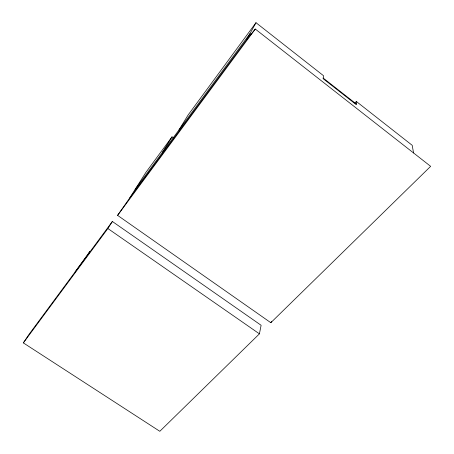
<?xml version="1.0" encoding="UTF-8"?>
<svg xmlns="http://www.w3.org/2000/svg" width="454" height="454" viewBox="0 0 454 454"><rect width="100%" height="100%" fill="white"/><g stroke="black" fill="none" stroke-linecap="round" stroke-linejoin="round"><path stroke-width="0.68" d="M413.56 152.958L412.198 145.303L356.322 101.452L356.311 104.698L323.112 78.678L323.532 75.716L255.982 22.7L188.138 114.953L178.938 129.997M259.421 333.855L261.112 325.28L112.371 221.484L28.636 334.91L23.353 342.895L159.814 431.3L259.421 333.855L107.87 228.527L112.371 221.484M246.845 39.322L255.279 29.05L430.647 166.334L270.817 322.703L117.597 215.366L129.623 198.114L246.845 39.322L255.982 22.7M270.817 322.703L271.532 321.511M162.18 152.726L172.032 136.853L173.456 137.897M129.623 198.114L145.921 172.35L172.032 136.853M87.605 255.034L89.926 251.442L75.114 271.952M135.105 189.449L249.944 33.687L251.062 34.561M23.353 342.895L107.87 228.527M117.597 215.366L255.279 29.05M355 102.945L356.322 101.452M323.197 78.048L356.311 104.011"/></g></svg>
